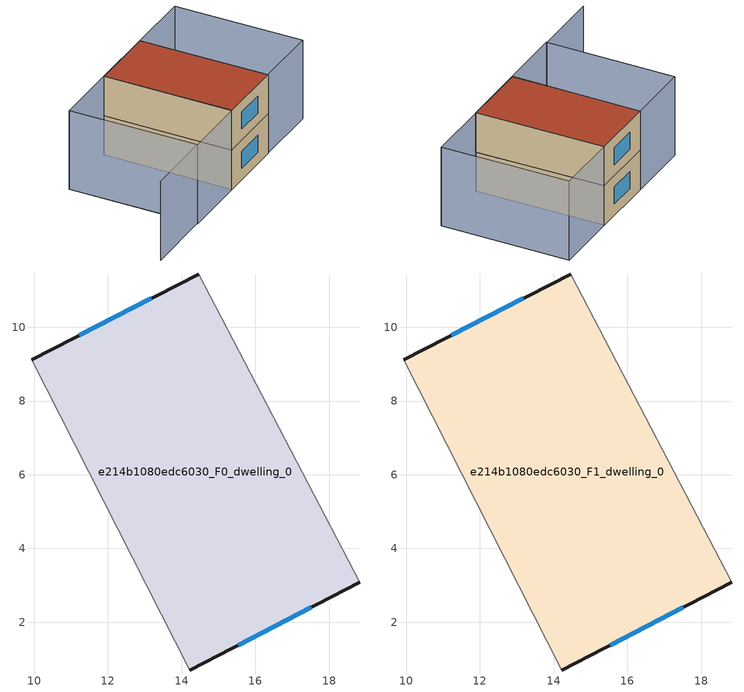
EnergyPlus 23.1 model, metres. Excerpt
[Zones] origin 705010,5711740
e214b1080edc6030_F0_dwelling_0
 floor ground (EU_floor_Construction): 14.46,11.45 18.83,3.08 14.22,0.7 9.93,9.11 z0
 wall outside (EU_wall_Construction): 14.46,11.45 9.93,9.11 / 14.22,0.7 18.83,3.08 z0:3
 wall adiabatic (EU_wall_Construction): 18.83,3.08 14.46,11.45 / 9.93,9.11 14.22,0.7 z0:3
 window (EU_Window_Construction): 13.17,10.78 11.22,9.78 / 15.53,1.38 17.52,2.4 z0.85:2.15
e214b1080edc6030_F1_dwelling_0
 floor to e214b1080edc6030_F0_dwelling_0 (EU_floor_Construction): 14.46,11.45 18.83,3.08 14.22,0.7 9.93,9.11 z3
 wall outside (EU_wall_Construction): 14.46,11.45 9.93,9.11 / 14.22,0.7 18.83,3.08 z3:6
 wall adiabatic (EU_wall_Construction): 18.83,3.08 14.46,11.45 / 9.93,9.11 14.22,0.7 z3:6
 window (EU_Window_Construction): 13.17,10.78 11.22,9.78 / 15.53,1.38 17.52,2.4 z3.85:5.15
 roof outside (EU_roof_Construction): 18.83,3.08 14.46,11.45 9.93,9.11 14.22,0.7 z6
shading: 5.55,6.86 9.9,-1.52 / 9.9,-1.52 5.26,-3.93 / 9.9,-1.54 5.56,6.84 / 5.56,6.84 9.93,9.11 / 9.93,9.11 14.28,0.73 / 14.28,0.73 9.9,-1.54 / 18.88,13.74 23.23,5.35 / 23.23,5.35 18.81,3.06 / 18.81,3.06 14.46,11.45 / 14.46,11.45 18.88,13.74 z0:6
[Building]
EU S2 Campaign: North Axis=0; Terrain=City; Solar Distribution=FullExterior
[Site:Location]
London: Latitude=51.5; Longitude=-0.5; Time Zone=0; Elevation=25
[SizingPeriod:WeatherFileDays]
AnnualSizingPeriod: Begin Month=1; Begin Day of Month=1; End Month=12; End Day of Month=31; Day of Week for Start Day=Monday; Use Weather File Daylight Saving Period=No; Use Weather File Rain and Snow Indicators=No
[MATERIAL]
EU_InternalMass_Material: Roughness=MediumRough; Thickness=0.1; Conductivity=1; Density=1800; Specific Heat=900; Thermal Absorptance=0.9; Solar Absorptance=0.7; Visible Absorptance=0.7
[MATERIAL:NOMASS] Roughness=MediumRough; Thermal Absorptance=0.9; Solar Absorptance=0.7; Visible Absorptance=0.7
Name | Thermal Resistance
EU_wall_NoMass | 0.71061
EU_roof_NoMass | 2.41608
EU_floor_NoMass | 1.75078
[WINDOWMATERIAL:SIMPLEGLAZINGSYSTEM]
EU_Window_SimpleGlazing: UFactor=2.64892; Solar Heat Gain Coefficient=0.76; Visible Transmittance=0.76
[CONSTRUCTION]
EU_wall_Construction: EU_wall_NoMass
EU_roof_Construction: EU_roof_NoMass
EU_floor_Construction: EU_floor_NoMass
EU_Window_Construction: EU_Window_SimpleGlazing
EU_InternalMass_Construction: EU_InternalMass_Material
[ZONE] Type=1; Multiplier=1; Ceiling Height=autocalculate; Floor Area=autocalculate; Part of Total Floor Area=Yes
Name | Volume
e214b1080edc6030_F0_dwelling_0 | 145.693
e214b1080edc6030_F1_dwelling_0 | 145.694
[INTERNALMASS] Construction=EU_InternalMass_Construction; Surface Area=48.5647
Name | Zone or ZoneList
e214b1080edc6030_F0_dwelling_0_EU_InternalMass | e214b1080edc6030_F0_dwelling_0
e214b1080edc6030_F1_dwelling_0_EU_InternalMass | e214b1080edc6030_F1_dwelling_0
[OTHEREQUIPMENT] Fuel Type=Electricity; Design Level Calculation Method=Watts/Area; Power per Zone Floor Area=1; Fraction Latent=0; Fraction Radiant=0; Fraction Lost=0; Carbon Dioxide Generation Rate=0; EndUse Subcategory=EU_Step8_InternalGains
Name | Zone or ZoneList or Space or SpaceList | Schedule
EU_Step8_InternalGain_e214b1080edc6030_F0_dwelling_0_f000 | e214b1080edc6030_F0_dwelling_0 | EU_Step8_GainSchedule_e214b1080edc6030_F0_dwelling_0_f000
EU_Step8_InternalGain_e214b1080edc6030_F1_dwelling_0_f000 | e214b1080edc6030_F1_dwelling_0 | EU_Step8_GainSchedule_e214b1080edc6030_F1_dwelling_0_f000
[ZONEVENTILATION:DESIGNFLOWRATE] Schedule=EU_AlwaysOn; Design Flow Rate Calculation Method=AirChanges/Hour; Air Changes per Hour=0.496673; Ventilation Type=Natural; Fan Pressure Rise=0; Fan Total Efficiency=1; Constant Term Coefficient=1; Temperature Term Coefficient=0; Velocity Term Coefficient=0; Velocity Squared Term Coefficient=0; Minimum Indoor Temperature=-100; Maximum Indoor Temperature=100; Delta Temperature=-100; Minimum Outdoor Temperature=-100; Maximum Outdoor Temperature=100; Maximum Wind Speed=40
Name | Zone or ZoneList or Space or SpaceList
EU_ConstantAir_e214b1080edc6030_F0_dwelling_0 | e214b1080edc6030_F0_dwelling_0
EU_ConstantAir_e214b1080edc6030_F1_dwelling_0 | e214b1080edc6030_F1_dwelling_0
[HVACTEMPLATE:THERMOSTAT] Constant Heating Setpoint=20; Constant Cooling Setpoint=50
EU_HeatOnly_e214b1080edc6030_F0_dwelling_0; EU_HeatOnly_e214b1080edc6030_F1_dwelling_0
[HVACTEMPLATE:ZONE:IDEALLOADSAIRSYSTEM] System Availability Schedule=EU_AlwaysOn; Maximum Heating Supply Air Temperature=50; Minimum Cooling Supply Air Temperature=13; Maximum Heating Supply Air Humidity Ratio=0.0156; Minimum Cooling Supply Air Humidity Ratio=0.0077; Heating Limit=NoLimit; Cooling Limit=NoLimit; Heating Availability Schedule=EU_AlwaysOn; Cooling Availability Schedule=EU_CoolingOff; Dehumidification Control Type=ConstantSensibleHeatRatio; Cooling Sensible Heat Ratio=0.7; Dehumidification Setpoint=60; Humidification Control Type=None; Humidification Setpoint=30; Outdoor Air Method=None; Outdoor Air Flow Rate per Person=0.00944; Outdoor Air Flow Rate per Zone Floor Area=0; Outdoor Air Flow Rate per Zone=0; Demand Controlled Ventilation Type=None; Outdoor Air Economizer Type=NoEconomizer; Heat Recovery Type=None; Sensible Heat Recovery Effectiveness=0.7; Latent Heat Recovery Effectiveness=0.65
Name | Template Thermostat
e214b1080edc6030_F0_dwelling_0 | EU_HeatOnly_e214b1080edc6030_F0_dwelling_0
e214b1080edc6030_F1_dwelling_0 | EU_HeatOnly_e214b1080edc6030_F1_dwelling_0
[SIZING:ZONE] Zone Cooling Design Supply Air Temperature Input Method=SupplyAirTemperature; Zone Cooling Design Supply Air Temperature=13; Zone Heating Design Supply Air Temperature Input Method=SupplyAirTemperature; Zone Heating Design Supply Air Temperature=50; Zone Cooling Design Supply Air Humidity Ratio=0.008; Zone Heating Design Supply Air Humidity Ratio=0.008; Cooling Design Air Flow Method=DesignDay; Cooling Design Air Flow Rate=0; Cooling Minimum Air Flow per Zone Floor Area=0.000762; Cooling Minimum Air Flow=0; Cooling Minimum Air Flow Fraction=0.2; Heating Design Air Flow Method=DesignDay; Heating Design Air Flow Rate=0; Heating Maximum Air Flow per Zone Floor Area=0.002032; Heating Maximum Air Flow=0.141576; Heating Maximum Air Flow Fraction=0.3; Account for Dedicated Outdoor Air System=No; Dedicated Outdoor Air System Control Strategy=NeutralSupplyAir; Dedicated Outdoor Air Low Setpoint Temperature for Design=autosize; Dedicated Outdoor Air High Setpoint Temperature for Design=autosize; Zone Load Sizing Method=Sensible Load Only No Latent Load; Zone Latent Cooling Design Supply Air Humidity Ratio Input Method=HumidityRatioDifference; Zone Cooling Design Supply Air Humidity Ratio Difference=0.005; Zone Latent Heating Design Supply Air Humidity Ratio Input Method=HumidityRatioDifference; Zone Humidification Design Supply Air Humidity Ratio Difference=0.005
e214b1080edc6030_F0_dwelling_0; e214b1080edc6030_F1_dwelling_0
[SCHEDULE:CONSTANT]
Name | Hourly Value
EU_AlwaysOn | 1
EU_CoolingOff | 0
[SCHEDULE:FILE] Column Number=1; Rows to Skip at Top=0; Number of Hours of Data=8760; Column Separator=Comma; Interpolate to Timestep=No; Minutes per Item=60; Adjust Schedule for Daylight Savings=Yes
Name | File
EU_Step8_GainSchedule_e214b1080edc6030_F0_dwelling_0_f000 | ../../schedules/e214b1080edc6030/e214b1080edc6030_F0_dwelling_0_f000_gain.csv
EU_Step8_GainSchedule_e214b1080edc6030_F1_dwelling_0_f000 | ../../schedules/e214b1080edc6030/e214b1080edc6030_F1_dwelling_0_f000_gain.csv
